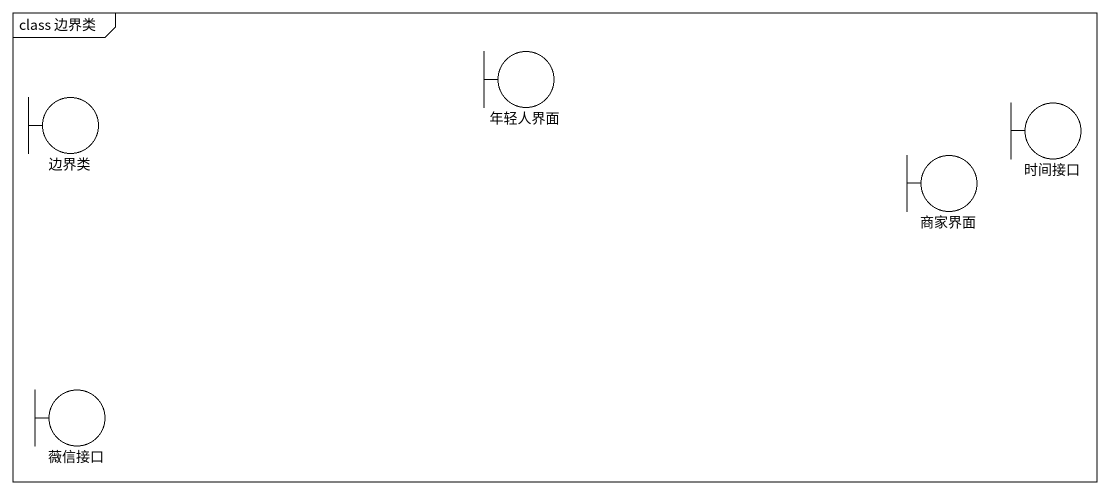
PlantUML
@startuml
mainframe class 边界类
boundary 年轻人界面
boundary 边界类
boundary 时间接口
boundary 商家界面
boundary 薇信接口
@enduml
